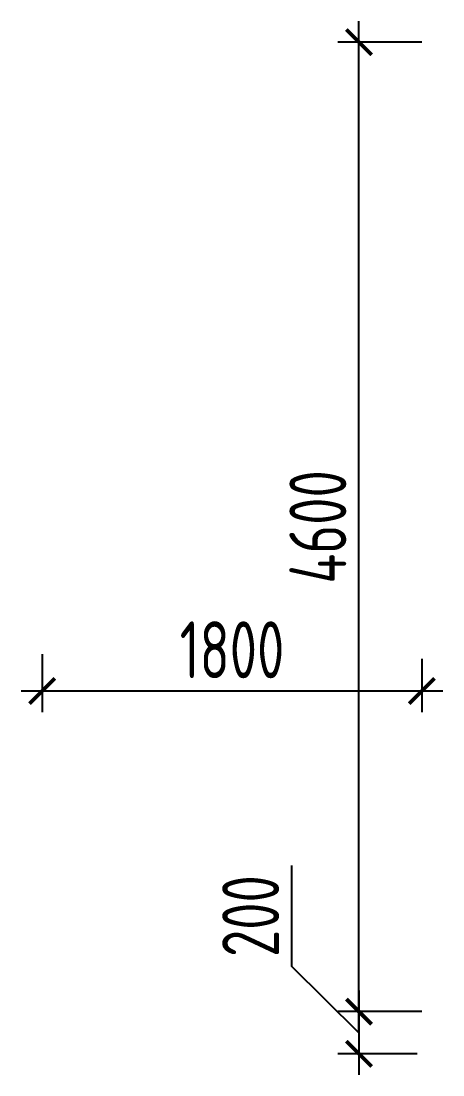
# Model space of a CAD drawing. Header units: millimetres. Extents: x -314343 to 8741575, y 21428 to 162031.
# Drawn here: x 253752 to 255752, y 55206 to 60204 of the extents above; entities that cross this region are included whole.
import ezdxf

# ---------------------------------------------------------------- set-up
doc = ezdxf.new("R2010")
doc.units = ezdxf.units.MM
doc.header["$MEASUREMENT"] = 0
doc.header["$PDSIZE"] = -4
doc.layers.get('0').update_dxf_attribs({"color": 250, "lineweight": 9})
doc.layers.get('Defpoints').update_dxf_attribs({"color": 6})
doc.styles.add('ISOCPEUR', font='isocpeur.ttf', dxfattribs={"width": 0.7})
doc.dimstyles.new('R_100', dxfattribs={"dimtxt": 270, "dimasz": 120, "dimexe": 100, "dimexo": 0, "dimgap": 60, "dimtad": 1, "dimdec": 0, "dimrnd": 5, "dimzin": 0, "dimdsep": 46, "dimtxsty": 'ISOCPEUR', "dimblk": 'ARCHTICK', "dimcen": 0, "dimdle": 100, "dimclrd": 256, "dimclre": 256, "dimclrt": 256, "dimadec": 0, "dimazin": 0, "dimtfac": 2, "dimtdec": 0, "dimtix": 1, "dimtofl": 0, "dimtmove": 1, "dimatfit": 3, "dimfxl": 1, "dimtvp": 3, "dimtolj": 1, "dimtzin": 0, "dimarcsym": 0})

# ---------------------------------------------------------------- blocks, each defined once
blk = doc.blocks.new('_ArchTick')
at = {"color": 0, "linetype": 'ByBlock', "const_width": 0.15}
blk.add_lwpolyline([(-0.5, -0.5), (0.5, 0.5)], dxfattribs=at)
blk = doc.blocks.new('*D137')
at = {"layer": 'Defpoints', "lineweight": -2, "ltscale": 100, "transparency": 16777216}
for p, q in [((253852.3, 57201.4), (253852.3, 56926.8)), ((255652.5, 57178.4), (255652.5, 56926.8)), ((253752.3, 57026.8), (255752.5, 57026.8))]:
    blk.add_line(p, q, dxfattribs=at)
at = {"layer": 'Defpoints', "color": 0, "ltscale": 100, "transparency": 16777216}
for p in [(253852.3, 57201.4), (255652.5, 57178.4), (255652.5, 57026.8)]:
    blk.add_point(p, dxfattribs=at)
at = {"layer": 'Defpoints', "lineweight": -2, "ltscale": 100, "transparency": 16777216, "xscale": 120, "yscale": 120, "zscale": 120, "rotation": 180}
blk.add_blockref('_ArchTick', (253852.3, 57026.8), dxfattribs=at)
at = {"layer": 'Defpoints', "lineweight": -2, "ltscale": 100, "transparency": 16777216, "xscale": 120, "yscale": 120, "zscale": 120}
blk.add_blockref('_ArchTick', (255652.5, 57026.8), dxfattribs=at)
at = {"layer": 'Defpoints', "ltscale": 100, "transparency": 16777216, "insert": (254752.4, 57221.8), "char_height": 270, "attachment_point": 5, "style": 'ISOCPEUR'}
blk.add_mtext('\\A1;1800', dxfattribs=at)
blk = doc.blocks.new('*D138')
at = {"layer": 'Defpoints', "lineweight": -2, "ltscale": 100, "transparency": 16777216}
for p, q in [((255354.5, 55405.7), (255354.5, 60203.6)), ((255652.5, 60103.6), (255254.5, 60103.6)), ((255652.5, 55505.7), (255254.5, 55505.7))]:
    blk.add_line(p, q, dxfattribs=at)
at = {"layer": 'Defpoints', "color": 0, "ltscale": 100, "transparency": 16777216}
for p in [(255354.5, 60103.6), (255652.5, 60103.6), (255652.5, 55505.7)]:
    blk.add_point(p, dxfattribs=at)
at = {"layer": 'Defpoints', "lineweight": -2, "ltscale": 100, "transparency": 16777216, "xscale": 120, "yscale": 120, "zscale": 120}
for p, rotation in [((255354.5, 60103.6), 90), ((255354.5, 55505.7), 270)]:
    blk.add_blockref('_ArchTick', p, dxfattribs=dict(at, rotation=rotation))
at = {"layer": 'Defpoints', "ltscale": 100, "transparency": 16777216, "insert": (255159.5, 57804.6), "char_height": 270, "attachment_point": 5, "rotation": 90, "style": 'ISOCPEUR'}
blk.add_mtext('\\A1;4600', dxfattribs=at)
blk = doc.blocks.new('*D139')
at = {"layer": 'Defpoints', "lineweight": -2, "ltscale": 100, "transparency": 16777216}
for p, q in [((255035.9, 55719.3), (255035.9, 56198.4)), ((255354.5, 55405.7), (255035.9, 55719.3)), ((255354.5, 55605.7), (255354.5, 55205.7)), ((255652.5, 55505.7), (255254.5, 55505.7)), ((255630.6, 55305.7), (255254.5, 55305.7))]:
    blk.add_line(p, q, dxfattribs=at)
at = {"layer": 'Defpoints', "color": 0, "ltscale": 100, "transparency": 16777216}
for p in [(255652.5, 55505.7), (255354.5, 55305.7), (255630.6, 55305.7)]:
    blk.add_point(p, dxfattribs=at)
at = {"layer": 'Defpoints', "lineweight": -2, "ltscale": 100, "transparency": 16777216, "xscale": 120, "yscale": 120, "zscale": 120}
for p, rotation in [((255354.5, 55505.7), 90), ((255354.5, 55305.7), 270)]:
    blk.add_blockref('_ArchTick', p, dxfattribs=dict(at, rotation=rotation))
at = {"layer": 'Defpoints', "ltscale": 100, "transparency": 16777216, "insert": (254840.9, 55958.9), "char_height": 270, "attachment_point": 5, "rotation": 90, "style": 'ISOCPEUR'}
blk.add_mtext('\\A1;200', dxfattribs=at)

msp = doc.modelspace()

# ---------------------------------------------------------------- dimensions: what is measured, and where the dimension line sits
at = {"layer": 'Defpoints', "ltscale": 100}
dim = msp.add_linear_dim(base=(255354.5, 60103.6), p1=(255652.5, 55505.7), p2=(255652.5, 60103.6), angle=90, dimstyle='R_100', override={"dimpost": '\\X', "dimfxl": 2.5, "dimarcsym": 1}, dxfattribs=at)
dim.commit()
dim.dimension.update_dxf_attribs({"geometry": '*D138', "text_midpoint": (255159.5, 57804.6)})
dim = msp.add_linear_dim(base=(255652.5, 57026.8), p1=(253852.3, 57201.4), p2=(255652.5, 57178.4), dimstyle='R_100', override={"dimpost": '\\X', "dimfxl": 2.5, "dimarcsym": 1}, dxfattribs=at)
dim.commit()
dim.dimension.update_dxf_attribs({"geometry": '*D137', "text_midpoint": (254752.4, 57221.8)})
dim = msp.add_linear_dim(base=(255354.5, 55305.7), p1=(255652.5, 55505.7), p2=(255630.6, 55305.7), angle=90, dimstyle='R_100', override={"dimpost": '\\X', "dimfxl": 2.5, "dimarcsym": 1}, dxfattribs=at)
dim.commit()
dim.dimension.update_dxf_attribs({"geometry": '*D139', "text_midpoint": (255035.9, 55779.3), "dimtype": 160})

doc.saveas('drawing.dxf')
